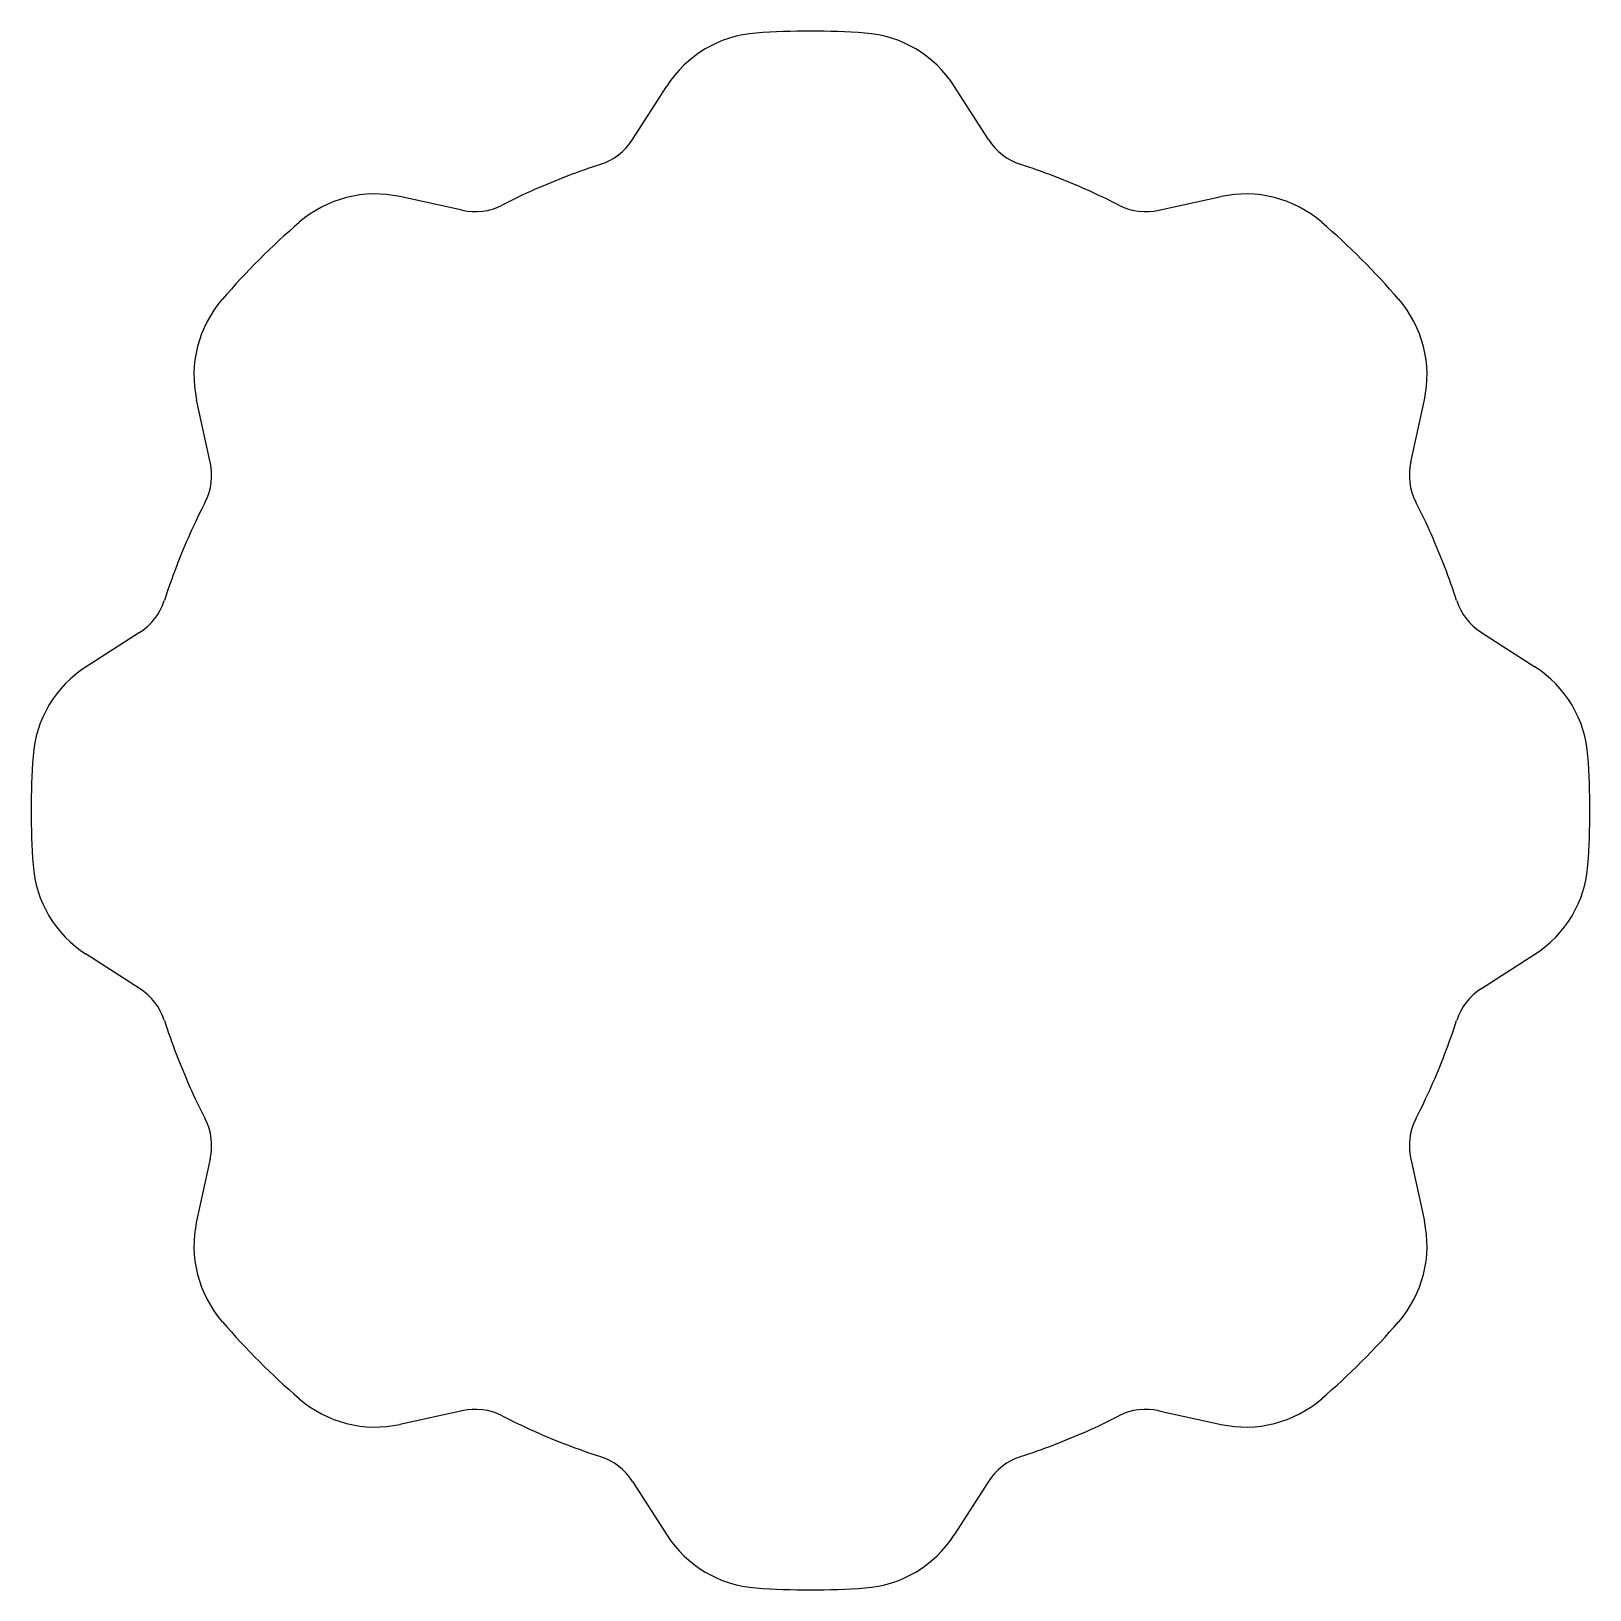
# Model space of a CAD drawing. Header units: millimetres. Extents: x -78 to 78, y -78 to 78.
import ezdxf

# ---------------------------------------------------------------- set-up
doc = ezdxf.new("R2010")
doc.units = ezdxf.units.MM
doc.layers.get('0').update_dxf_attribs({"linetype": 'CONTINUOUS'})

msp = doc.modelspace()

# ---------------------------------------------------------------- linework, layer by layer
for p, q in [((-17.81, 67.15), (-14.39, 72.5)), ((17.81, 67.15), (14.39, 72.5)), ((-34.88, 60.07), (-41.09, 61.44)), ((34.88, 60.07), (41.09, 61.44)), ((-60.07, 34.88), (-61.44, 41.09)), ((60.07, 34.88), (61.44, 41.09)), ((-67.15, 17.81), (-72.5, 14.39)), ((67.15, 17.81), (72.5, 14.39)), ((-67.15, -17.81), (-72.5, -14.39)), ((67.15, -17.81), (72.5, -14.39)), ((-60.07, -34.88), (-61.44, -41.09)), ((60.07, -34.88), (61.44, -41.09)), ((-34.88, -60.07), (-41.09, -61.44)), ((34.88, -60.07), (41.09, -61.44)), ((-17.81, -67.15), (-14.39, -72.5)), ((17.81, -67.15), (14.39, -72.5))]:
    msp.add_line(p, q)
for centre, radius, start, end in [((-4.63, 66.26), 11.58, 94, 147.4029), ((0, 0), 78, 86, 94), ((4.63, 66.26), 11.58, 32.5971, 86), ((-22.87, 70.38), 6, 287.9997, 327.4018), ((22.87, 70.38), 6, 212.5981, 252), ((0, 0), 68, 108, 111), ((0, 0), 68, 69, 72), ((0, 0), 68, 111, 113.9546), ((0, 0), 68, 66, 69), ((-43.57, 50.13), 11.58, 77.5982, 131), ((0, 0), 68, 113.9546, 117), ((0, 0), 68, 63, 66), ((43.57, 50.13), 11.58, 49, 102.4019), ((-33.6, 65.93), 6, 257.6006, 297), ((33.6, 65.93), 6, 243, 282.4032), ((0, 0), 78, 131, 139), ((0, 0), 78, 41, 49), ((-50.13, 43.57), 11.58, 139, 192.4019), ((50.13, 43.57), 11.58, -12.4019, 41), ((-65.93, 33.6), 6, -27, 12.4032), ((65.93, 33.6), 6, 167.6006, 207), ((0, 0), 68, 153, 156), ((0, 0), 68, 23.9546, 27), ((0, 0), 68, 156, 158.9546), ((0, 0), 68, 21, 23.9546), ((0, 0), 68, 158.9546, 162), ((0, 0), 68, 18, 21), ((-70.38, 22.87), 6, 302.6006, 342), ((70.38, 22.87), 6, 198, 237.4032), ((-66.26, 4.63), 11.58, 122.5981, 176), ((66.26, 4.63), 11.58, 4, 57.4019), ((0, 0), 78, 176, 184), ((0, 0), 78, -4, 4), ((-66.26, -4.63), 11.58, 184, 237.4019), ((66.26, -4.63), 11.58, 302.5981, 356), ((-70.38, -22.87), 6, 18.0001, 57.4032), ((70.38, -22.87), 6, 122.6006, 162), ((0, 0), 68, 198, 201), ((0, 0), 68, 338.9546, 342), ((0, 0), 68, 201, 203.9546), ((0, 0), 68, 336, 338.9546), ((0, 0), 68, 203.9546, 207), ((0, 0), 68, 333, 336), ((-65.93, -33.6), 6, -12.3994, 27), ((65.93, -33.6), 6, 153, 192.4032), ((-50.13, -43.57), 11.58, 167.5981, 221), ((50.13, -43.57), 11.58, -41, 12.4019), ((0, 0), 78, 221, 229), ((0, 0), 78, 311, 319), ((-43.57, -50.13), 11.58, 229, 282.4019), ((43.57, -50.13), 11.58, 257.5981, 311), ((-33.6, -65.93), 6, 63, 102.4032), ((0, 0), 68, 243, 246), ((0, 0), 68, 293.9546, 297), ((33.6, -65.93), 6, 77.6006, 117), ((0, 0), 68, 246, 248.9546), ((0, 0), 68, 291, 293.9546), ((0, 0), 68, 248.9546, 252), ((0, 0), 68, 288, 291), ((-22.87, -70.38), 6, 32.6006, 72), ((22.87, -70.38), 6, 108, 147.4032), ((-4.63, -66.26), 11.58, 212.5981, 266), ((4.63, -66.26), 11.58, 274, 327.4019), ((0, 0), 78, 266, 274)]:
    msp.add_arc(centre, radius, start, end)
msp.add_point((-62.12, 27.66))

doc.saveas('drawing.dxf')
